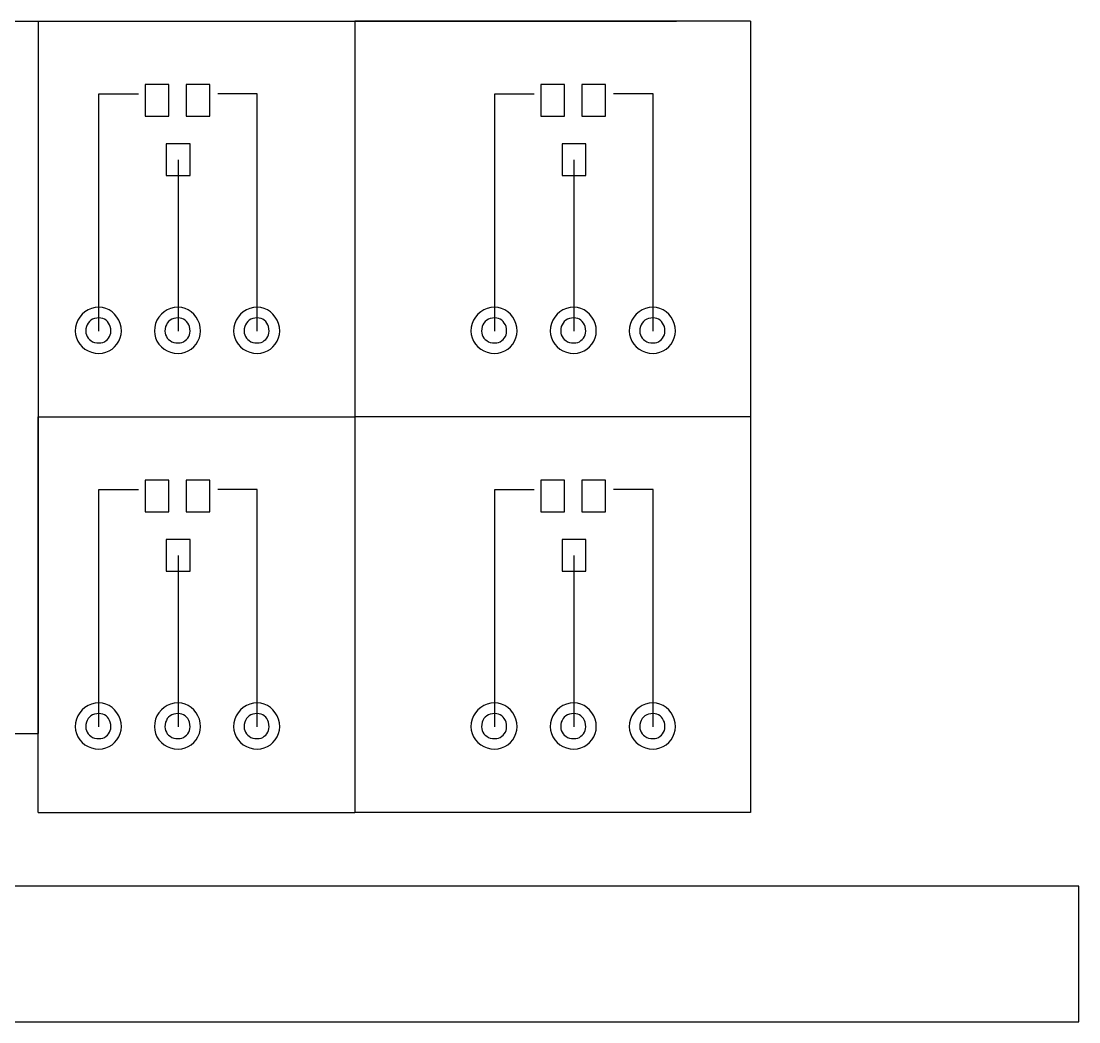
# Model space of a CAD drawing. Header units: metres. Extents: x -3.61 to 4.33, y 0.02 to 5.12.
# Drawn here: x 2.997 to 4.333, y 0.017 to 1.281 of the extents above; entities that cross this region are included whole.
import ezdxf

# ---------------------------------------------------------------- set-up
doc = ezdxf.new("R2010")
doc.units = ezdxf.units.M
doc.linetypes.add('AUSGEZOGEN', pattern=[0])
doc.layers.get('0').update_dxf_attribs({"linetype": 'AUSGEZOGEN'})

msp = doc.modelspace()

# ---------------------------------------------------------------- linework, layer by layer
at = {"color": 0}
for points in [[(0.3104, 1.2812), (3.825, 1.2812)], [(2.1188, 1.2812), (3.0187, 1.2812)], [(3.0187, 1.2812), (3.0187, 0.7812)], [(3.0187, 1.2812), (3.0187, 0.7812)], [(3.0187, 1.2812), (3.4187, 1.2812)], [(3.4187, 1.2812), (3.4187, 0.7812)], [(3.9187, 1.2812), (3.4187, 1.2812)], [(3.9187, 1.2812), (3.9187, 0.7812)], [(3.0954, 0.8896), (3.0954, 1.1896)], [(3.0954, 1.1896), (3.1454, 1.1896)], [(3.1537, 1.1612), (3.1837, 1.1612), (3.1837, 1.2012), (3.1537, 1.2012), (3.1537, 1.1612), (3.1537, 1.1612), (3.1537, 1.1612)], [(3.2054, 1.1612), (3.2354, 1.1612), (3.2354, 1.2012), (3.2054, 1.2012), (3.2054, 1.1612), (3.2054, 1.1612), (3.2054, 1.1612)], [(3.2954, 1.1896), (3.2454, 1.1896)], [(3.2954, 0.8896), (3.2954, 1.1896)], [(3.5954, 0.8896), (3.5954, 1.1896)], [(3.5954, 1.1896), (3.6454, 1.1896)], [(3.6538, 1.1612), (3.6837, 1.1612), (3.6837, 1.2012), (3.6538, 1.2012), (3.6538, 1.1612), (3.6538, 1.1612), (3.6538, 1.1612)], [(3.7054, 1.1612), (3.7354, 1.1612), (3.7354, 1.2012), (3.7054, 1.2012), (3.7054, 1.1612), (3.7054, 1.1612), (3.7054, 1.1612)], [(3.7954, 1.1896), (3.7454, 1.1896)], [(3.7954, 0.8896), (3.7954, 1.1896)], [(3.1804, 1.0862), (3.2104, 1.0862), (3.2104, 1.1262), (3.1804, 1.1262), (3.1804, 1.0862), (3.1804, 1.0862), (3.1804, 1.0862)], [(3.6804, 1.0862), (3.7104, 1.0862), (3.7104, 1.1262), (3.6804, 1.1262), (3.6804, 1.0862), (3.6804, 1.0862), (3.6804, 1.0862)], [(3.1954, 1.1062), (3.1954, 0.8896)], [(3.6954, 1.1062), (3.6954, 0.8896)], [(3.1237, 0.8896), (3.1237, 0.8896), (3.1234, 0.8945), (3.1222, 0.8991), (3.1205, 0.9034), (3.1181, 0.9073), (3.1152, 0.9108), (3.1119, 0.9138), (3.1082, 0.9163), (3.1041, 0.9181), (3.0999, 0.9192), (3.0954, 0.9196), (3.0954, 0.9196), (3.0954, 0.9196), (3.0905, 0.9192), (3.0859, 0.9181), (3.0816, 0.9163), (3.0777, 0.9138), (3.0742, 0.9108), (3.0712, 0.9073), (3.0687, 0.9034), (3.0669, 0.8991), (3.0658, 0.8945), (3.0654, 0.8896), (3.0654, 0.8896), (3.0654, 0.8896), (3.0658, 0.8851), (3.0669, 0.8809), (3.0687, 0.8768), (3.0712, 0.8731), (3.0742, 0.8698), (3.0777, 0.8669), (3.0816, 0.8645), (3.0859, 0.8628), (3.0905, 0.8616), (3.0954, 0.8612), (3.0954, 0.8612), (3.0954, 0.8612), (3.0999, 0.8616), (3.1041, 0.8628), (3.1082, 0.8645), (3.1119, 0.8669), (3.1152, 0.8698), (3.1181, 0.8731), (3.1205, 0.8768), (3.1222, 0.8809), (3.1234, 0.8851), (3.1237, 0.8896), (3.1237, 0.8896), (3.1237, 0.8896), (3.1237, 0.8896)], [(3.2238, 0.8896), (3.2238, 0.8896), (3.2234, 0.8945), (3.2222, 0.8991), (3.2205, 0.9034), (3.2181, 0.9073), (3.2152, 0.9108), (3.2119, 0.9138), (3.2082, 0.9163), (3.2041, 0.9181), (3.1999, 0.9192), (3.1954, 0.9196), (3.1954, 0.9196), (3.1954, 0.9196), (3.1905, 0.9192), (3.1859, 0.9181), (3.1816, 0.9163), (3.1777, 0.9138), (3.1742, 0.9108), (3.1712, 0.9073), (3.1687, 0.9034), (3.1669, 0.8991), (3.1658, 0.8945), (3.1654, 0.8896), (3.1654, 0.8896), (3.1654, 0.8896), (3.1658, 0.8851), (3.1669, 0.8809), (3.1687, 0.8768), (3.1712, 0.8731), (3.1742, 0.8698), (3.1777, 0.8669), (3.1816, 0.8645), (3.1859, 0.8628), (3.1905, 0.8616), (3.1954, 0.8612), (3.1954, 0.8612), (3.1954, 0.8612), (3.1999, 0.8616), (3.2041, 0.8628), (3.2082, 0.8645), (3.2119, 0.8669), (3.2152, 0.8698), (3.2181, 0.8731), (3.2205, 0.8768), (3.2222, 0.8809), (3.2234, 0.8851), (3.2238, 0.8896), (3.2238, 0.8896), (3.2238, 0.8896), (3.2238, 0.8896)], [(3.3238, 0.8896), (3.3238, 0.8896), (3.3234, 0.8945), (3.3222, 0.8991), (3.3205, 0.9034), (3.3181, 0.9073), (3.3152, 0.9108), (3.3119, 0.9138), (3.3082, 0.9163), (3.3041, 0.9181), (3.2999, 0.9192), (3.2954, 0.9196), (3.2954, 0.9196), (3.2954, 0.9196), (3.2905, 0.9192), (3.2859, 0.9181), (3.2816, 0.9163), (3.2777, 0.9138), (3.2742, 0.9108), (3.2712, 0.9073), (3.2687, 0.9034), (3.2669, 0.8991), (3.2658, 0.8945), (3.2654, 0.8896), (3.2654, 0.8896), (3.2654, 0.8896), (3.2658, 0.8851), (3.2669, 0.8809), (3.2687, 0.8768), (3.2712, 0.8731), (3.2742, 0.8698), (3.2777, 0.8669), (3.2816, 0.8645), (3.2859, 0.8628), (3.2905, 0.8616), (3.2954, 0.8612), (3.2954, 0.8612), (3.2954, 0.8612), (3.2999, 0.8616), (3.3041, 0.8628), (3.3082, 0.8645), (3.3119, 0.8669), (3.3152, 0.8698), (3.3181, 0.8731), (3.3205, 0.8768), (3.3222, 0.8809), (3.3234, 0.8851), (3.3238, 0.8896), (3.3238, 0.8896), (3.3238, 0.8896), (3.3238, 0.8896)], [(3.6237, 0.8896), (3.6237, 0.8896), (3.6234, 0.8945), (3.6222, 0.8991), (3.6205, 0.9034), (3.6181, 0.9073), (3.6152, 0.9108), (3.6119, 0.9138), (3.6082, 0.9163), (3.6041, 0.9181), (3.5999, 0.9192), (3.5954, 0.9196), (3.5954, 0.9196), (3.5954, 0.9196), (3.5905, 0.9192), (3.5859, 0.9181), (3.5816, 0.9163), (3.5777, 0.9138), (3.5742, 0.9108), (3.5712, 0.9073), (3.5687, 0.9034), (3.5669, 0.8991), (3.5658, 0.8945), (3.5654, 0.8896), (3.5654, 0.8896), (3.5654, 0.8896), (3.5658, 0.8851), (3.5669, 0.8809), (3.5687, 0.8768), (3.5712, 0.8731), (3.5742, 0.8698), (3.5777, 0.8669), (3.5816, 0.8645), (3.5859, 0.8628), (3.5905, 0.8616), (3.5954, 0.8612), (3.5954, 0.8612), (3.5954, 0.8612), (3.5999, 0.8616), (3.6041, 0.8628), (3.6082, 0.8645), (3.6119, 0.8669), (3.6152, 0.8698), (3.6181, 0.8731), (3.6205, 0.8768), (3.6222, 0.8809), (3.6234, 0.8851), (3.6237, 0.8896), (3.6237, 0.8896), (3.6237, 0.8896), (3.6237, 0.8896)], [(3.7237, 0.8896), (3.7237, 0.8896), (3.7234, 0.8945), (3.7222, 0.8991), (3.7205, 0.9034), (3.7181, 0.9073), (3.7152, 0.9108), (3.7119, 0.9138), (3.7082, 0.9163), (3.7041, 0.9181), (3.6999, 0.9192), (3.6954, 0.9196), (3.6954, 0.9196), (3.6954, 0.9196), (3.6905, 0.9192), (3.6859, 0.9181), (3.6816, 0.9163), (3.6777, 0.9138), (3.6742, 0.9108), (3.6712, 0.9073), (3.6687, 0.9034), (3.6669, 0.8991), (3.6658, 0.8945), (3.6654, 0.8896), (3.6654, 0.8896), (3.6654, 0.8896), (3.6658, 0.8851), (3.6669, 0.8809), (3.6687, 0.8768), (3.6712, 0.8731), (3.6742, 0.8698), (3.6777, 0.8669), (3.6816, 0.8645), (3.6859, 0.8628), (3.6905, 0.8616), (3.6954, 0.8612), (3.6954, 0.8612), (3.6954, 0.8612), (3.6999, 0.8616), (3.7041, 0.8628), (3.7082, 0.8645), (3.7119, 0.8669), (3.7152, 0.8698), (3.7181, 0.8731), (3.7205, 0.8768), (3.7222, 0.8809), (3.7234, 0.8851), (3.7237, 0.8896), (3.7237, 0.8896), (3.7237, 0.8896), (3.7237, 0.8896)], [(3.8238, 0.8896), (3.8238, 0.8896), (3.8234, 0.8945), (3.8222, 0.8991), (3.8205, 0.9034), (3.8181, 0.9073), (3.8152, 0.9108), (3.8119, 0.9138), (3.8082, 0.9163), (3.8041, 0.9181), (3.7999, 0.9192), (3.7954, 0.9196), (3.7954, 0.9196), (3.7954, 0.9196), (3.7905, 0.9192), (3.7859, 0.9181), (3.7816, 0.9163), (3.7777, 0.9138), (3.7742, 0.9108), (3.7712, 0.9073), (3.7687, 0.9034), (3.7669, 0.8991), (3.7658, 0.8945), (3.7654, 0.8896), (3.7654, 0.8896), (3.7654, 0.8896), (3.7658, 0.8851), (3.7669, 0.8809), (3.7687, 0.8768), (3.7712, 0.8731), (3.7742, 0.8698), (3.7777, 0.8669), (3.7816, 0.8645), (3.7859, 0.8628), (3.7905, 0.8616), (3.7954, 0.8612), (3.7954, 0.8612), (3.7954, 0.8612), (3.7999, 0.8616), (3.8041, 0.8628), (3.8082, 0.8645), (3.8119, 0.8669), (3.8152, 0.8698), (3.8181, 0.8731), (3.8205, 0.8768), (3.8222, 0.8809), (3.8234, 0.8851), (3.8238, 0.8896), (3.8238, 0.8896), (3.8238, 0.8896), (3.8238, 0.8896)], [(3.1104, 0.8896), (3.1104, 0.8896), (3.1102, 0.8925), (3.1097, 0.8952), (3.1088, 0.8976), (3.1075, 0.8998), (3.106, 0.9017), (3.1043, 0.9033), (3.1023, 0.9045), (3.1002, 0.9055), (3.0979, 0.9061), (3.0954, 0.9062), (3.0954, 0.9062), (3.0954, 0.9062), (3.0925, 0.9061), (3.0898, 0.9055), (3.0874, 0.9045), (3.0852, 0.9033), (3.0833, 0.9017), (3.0817, 0.8998), (3.0805, 0.8976), (3.0795, 0.8952), (3.0789, 0.8925), (3.0787, 0.8896), (3.0787, 0.8896), (3.0787, 0.8896), (3.0789, 0.8871), (3.0795, 0.8848), (3.0805, 0.8827), (3.0817, 0.8807), (3.0833, 0.879), (3.0852, 0.8775), (3.0874, 0.8762), (3.0898, 0.8753), (3.0925, 0.8748), (3.0954, 0.8746), (3.0954, 0.8746), (3.0954, 0.8746), (3.0979, 0.8748), (3.1002, 0.8753), (3.1023, 0.8762), (3.1043, 0.8775), (3.106, 0.879), (3.1075, 0.8807), (3.1088, 0.8827), (3.1097, 0.8848), (3.1102, 0.8871), (3.1104, 0.8896), (3.1104, 0.8896), (3.1104, 0.8896), (3.1104, 0.8896)], [(3.2104, 0.8896), (3.2104, 0.8896), (3.2102, 0.8925), (3.2097, 0.8952), (3.2088, 0.8976), (3.2075, 0.8998), (3.206, 0.9017), (3.2043, 0.9033), (3.2023, 0.9045), (3.2002, 0.9055), (3.1979, 0.9061), (3.1954, 0.9062), (3.1954, 0.9062), (3.1954, 0.9062), (3.1925, 0.9061), (3.1898, 0.9055), (3.1874, 0.9045), (3.1852, 0.9033), (3.1833, 0.9017), (3.1817, 0.8998), (3.1805, 0.8976), (3.1795, 0.8952), (3.1789, 0.8925), (3.1788, 0.8896), (3.1788, 0.8896), (3.1788, 0.8896), (3.1789, 0.8871), (3.1795, 0.8848), (3.1805, 0.8827), (3.1817, 0.8807), (3.1833, 0.879), (3.1852, 0.8775), (3.1874, 0.8762), (3.1898, 0.8753), (3.1925, 0.8748), (3.1954, 0.8746), (3.1954, 0.8746), (3.1954, 0.8746), (3.1979, 0.8748), (3.2002, 0.8753), (3.2023, 0.8762), (3.2043, 0.8775), (3.206, 0.879), (3.2075, 0.8807), (3.2088, 0.8827), (3.2097, 0.8848), (3.2102, 0.8871), (3.2104, 0.8896), (3.2104, 0.8896), (3.2104, 0.8896), (3.2104, 0.8896)], [(3.3104, 0.8896), (3.3104, 0.8896), (3.3102, 0.8925), (3.3097, 0.8952), (3.3088, 0.8976), (3.3075, 0.8998), (3.306, 0.9017), (3.3043, 0.9033), (3.3023, 0.9045), (3.3002, 0.9055), (3.2979, 0.9061), (3.2954, 0.9062), (3.2954, 0.9062), (3.2954, 0.9062), (3.2925, 0.9061), (3.2898, 0.9055), (3.2874, 0.9045), (3.2852, 0.9033), (3.2833, 0.9017), (3.2817, 0.8998), (3.2805, 0.8976), (3.2795, 0.8952), (3.2789, 0.8925), (3.2787, 0.8896), (3.2787, 0.8896), (3.2787, 0.8896), (3.2789, 0.8871), (3.2795, 0.8848), (3.2805, 0.8827), (3.2817, 0.8807), (3.2833, 0.879), (3.2852, 0.8775), (3.2874, 0.8762), (3.2898, 0.8753), (3.2925, 0.8748), (3.2954, 0.8746), (3.2954, 0.8746), (3.2954, 0.8746), (3.2979, 0.8748), (3.3002, 0.8753), (3.3023, 0.8762), (3.3043, 0.8775), (3.306, 0.879), (3.3075, 0.8807), (3.3088, 0.8827), (3.3097, 0.8848), (3.3102, 0.8871), (3.3104, 0.8896), (3.3104, 0.8896), (3.3104, 0.8896), (3.3104, 0.8896)], [(3.6104, 0.8896), (3.6104, 0.8896), (3.6102, 0.8925), (3.6097, 0.8952), (3.6088, 0.8976), (3.6075, 0.8998), (3.606, 0.9017), (3.6043, 0.9033), (3.6023, 0.9045), (3.6002, 0.9055), (3.5979, 0.9061), (3.5954, 0.9062), (3.5954, 0.9062), (3.5954, 0.9062), (3.5925, 0.9061), (3.5898, 0.9055), (3.5874, 0.9045), (3.5852, 0.9033), (3.5833, 0.9017), (3.5817, 0.8998), (3.5805, 0.8976), (3.5795, 0.8952), (3.5789, 0.8925), (3.5787, 0.8896), (3.5787, 0.8896), (3.5787, 0.8896), (3.5789, 0.8871), (3.5795, 0.8848), (3.5805, 0.8827), (3.5817, 0.8807), (3.5833, 0.879), (3.5852, 0.8775), (3.5874, 0.8762), (3.5898, 0.8753), (3.5925, 0.8748), (3.5954, 0.8746), (3.5954, 0.8746), (3.5954, 0.8746), (3.5979, 0.8748), (3.6002, 0.8753), (3.6023, 0.8762), (3.6043, 0.8775), (3.606, 0.879), (3.6075, 0.8807), (3.6088, 0.8827), (3.6097, 0.8848), (3.6102, 0.8871), (3.6104, 0.8896), (3.6104, 0.8896), (3.6104, 0.8896), (3.6104, 0.8896)], [(3.7104, 0.8896), (3.7104, 0.8896), (3.7102, 0.8925), (3.7097, 0.8952), (3.7088, 0.8976), (3.7075, 0.8998), (3.706, 0.9017), (3.7043, 0.9033), (3.7023, 0.9045), (3.7002, 0.9055), (3.6979, 0.9061), (3.6954, 0.9062), (3.6954, 0.9062), (3.6954, 0.9062), (3.6925, 0.9061), (3.6898, 0.9055), (3.6874, 0.9045), (3.6852, 0.9033), (3.6833, 0.9017), (3.6817, 0.8998), (3.6805, 0.8976), (3.6795, 0.8952), (3.6789, 0.8925), (3.6788, 0.8896), (3.6788, 0.8896), (3.6788, 0.8896), (3.6789, 0.8871), (3.6795, 0.8848), (3.6805, 0.8827), (3.6817, 0.8807), (3.6833, 0.879), (3.6852, 0.8775), (3.6874, 0.8762), (3.6898, 0.8753), (3.6925, 0.8748), (3.6954, 0.8746), (3.6954, 0.8746), (3.6954, 0.8746), (3.6979, 0.8748), (3.7002, 0.8753), (3.7023, 0.8762), (3.7043, 0.8775), (3.706, 0.879), (3.7075, 0.8807), (3.7088, 0.8827), (3.7097, 0.8848), (3.7102, 0.8871), (3.7104, 0.8896), (3.7104, 0.8896), (3.7104, 0.8896), (3.7104, 0.8896)], [(3.8104, 0.8896), (3.8104, 0.8896), (3.8102, 0.8925), (3.8097, 0.8952), (3.8088, 0.8976), (3.8075, 0.8998), (3.806, 0.9017), (3.8043, 0.9033), (3.8023, 0.9045), (3.8002, 0.9055), (3.7979, 0.9061), (3.7954, 0.9062), (3.7954, 0.9062), (3.7954, 0.9062), (3.7925, 0.9061), (3.7898, 0.9055), (3.7874, 0.9045), (3.7852, 0.9033), (3.7833, 0.9017), (3.7817, 0.8998), (3.7805, 0.8976), (3.7795, 0.8952), (3.7789, 0.8925), (3.7788, 0.8896), (3.7788, 0.8896), (3.7788, 0.8896), (3.7789, 0.8871), (3.7795, 0.8848), (3.7805, 0.8827), (3.7817, 0.8807), (3.7833, 0.879), (3.7852, 0.8775), (3.7874, 0.8762), (3.7898, 0.8753), (3.7925, 0.8748), (3.7954, 0.8746), (3.7954, 0.8746), (3.7954, 0.8746), (3.7979, 0.8748), (3.8002, 0.8753), (3.8023, 0.8762), (3.8043, 0.8775), (3.806, 0.879), (3.8075, 0.8807), (3.8088, 0.8827), (3.8097, 0.8848), (3.8102, 0.8871), (3.8104, 0.8896), (3.8104, 0.8896), (3.8104, 0.8896), (3.8104, 0.8896)], [(3.0187, 0.7812), (3.0187, 0.3812)], [(3.0187, 0.7812), (3.4187, 0.7812)], [(3.0187, 0.2812), (3.0187, 0.7812)], [(3.9187, 0.7812), (3.4187, 0.7812)], [(3.4187, 0.7812), (3.4187, 0.2812)], [(3.9187, 0.7812), (3.9187, 0.2812)], [(3.1537, 0.6612), (3.1837, 0.6612), (3.1837, 0.7012), (3.1537, 0.7012), (3.1537, 0.6612), (3.1537, 0.6612), (3.1537, 0.6612)], [(3.2054, 0.6612), (3.2354, 0.6612), (3.2354, 0.7012), (3.2054, 0.7012), (3.2054, 0.6612), (3.2054, 0.6612), (3.2054, 0.6612)], [(3.6538, 0.6612), (3.6837, 0.6612), (3.6837, 0.7012), (3.6538, 0.7012), (3.6538, 0.6612), (3.6538, 0.6612), (3.6538, 0.6612)], [(3.7054, 0.6612), (3.7354, 0.6612), (3.7354, 0.7012), (3.7054, 0.7012), (3.7054, 0.6612), (3.7054, 0.6612), (3.7054, 0.6612)], [(3.0954, 0.3896), (3.0954, 0.6896)], [(3.0954, 0.6896), (3.1454, 0.6896)], [(3.2954, 0.6896), (3.2454, 0.6896)], [(3.2954, 0.3896), (3.2954, 0.6896)], [(3.5954, 0.3896), (3.5954, 0.6896)], [(3.5954, 0.6896), (3.6454, 0.6896)], [(3.7954, 0.6896), (3.7454, 0.6896)], [(3.7954, 0.3896), (3.7954, 0.6896)], [(3.1804, 0.5862), (3.2104, 0.5862), (3.2104, 0.6262), (3.1804, 0.6262), (3.1804, 0.5862), (3.1804, 0.5862), (3.1804, 0.5862)], [(3.6804, 0.5862), (3.7104, 0.5862), (3.7104, 0.6262), (3.6804, 0.6262), (3.6804, 0.5862), (3.6804, 0.5862), (3.6804, 0.5862)], [(3.1954, 0.6062), (3.1954, 0.3896)], [(3.6954, 0.6062), (3.6954, 0.3896)], [(3.1237, 0.3896), (3.1237, 0.3896), (3.1234, 0.3945), (3.1222, 0.3991), (3.1205, 0.4034), (3.1181, 0.4073), (3.1152, 0.4108), (3.1119, 0.4138), (3.1082, 0.4163), (3.1041, 0.4181), (3.0999, 0.4192), (3.0954, 0.4196), (3.0954, 0.4196), (3.0954, 0.4196), (3.0905, 0.4192), (3.0859, 0.4181), (3.0816, 0.4163), (3.0777, 0.4138), (3.0742, 0.4108), (3.0712, 0.4073), (3.0687, 0.4034), (3.0669, 0.3991), (3.0658, 0.3945), (3.0654, 0.3896), (3.0654, 0.3896), (3.0654, 0.3896), (3.0658, 0.3851), (3.0669, 0.3809), (3.0687, 0.3768), (3.0712, 0.3731), (3.0742, 0.3698), (3.0777, 0.3669), (3.0816, 0.3645), (3.0859, 0.3628), (3.0905, 0.3616), (3.0954, 0.3612), (3.0954, 0.3612), (3.0954, 0.3612), (3.0999, 0.3616), (3.1041, 0.3628), (3.1082, 0.3645), (3.1119, 0.3669), (3.1152, 0.3698), (3.1181, 0.3731), (3.1205, 0.3768), (3.1222, 0.3809), (3.1234, 0.3851), (3.1237, 0.3896), (3.1237, 0.3896), (3.1237, 0.3896), (3.1237, 0.3896)], [(3.2238, 0.3896), (3.2238, 0.3896), (3.2234, 0.3945), (3.2222, 0.3991), (3.2205, 0.4034), (3.2181, 0.4073), (3.2152, 0.4108), (3.2119, 0.4138), (3.2082, 0.4163), (3.2041, 0.4181), (3.1999, 0.4192), (3.1954, 0.4196), (3.1954, 0.4196), (3.1954, 0.4196), (3.1905, 0.4192), (3.1859, 0.4181), (3.1816, 0.4163), (3.1777, 0.4138), (3.1742, 0.4108), (3.1712, 0.4073), (3.1687, 0.4034), (3.1669, 0.3991), (3.1658, 0.3945), (3.1654, 0.3896), (3.1654, 0.3896), (3.1654, 0.3896), (3.1658, 0.3851), (3.1669, 0.3809), (3.1687, 0.3768), (3.1712, 0.3731), (3.1742, 0.3698), (3.1777, 0.3669), (3.1816, 0.3645), (3.1859, 0.3628), (3.1905, 0.3616), (3.1954, 0.3612), (3.1954, 0.3612), (3.1954, 0.3612), (3.1999, 0.3616), (3.2041, 0.3628), (3.2082, 0.3645), (3.2119, 0.3669), (3.2152, 0.3698), (3.2181, 0.3731), (3.2205, 0.3768), (3.2222, 0.3809), (3.2234, 0.3851), (3.2238, 0.3896), (3.2238, 0.3896), (3.2238, 0.3896), (3.2238, 0.3896)], [(3.3238, 0.3896), (3.3238, 0.3896), (3.3234, 0.3945), (3.3222, 0.3991), (3.3205, 0.4034), (3.3181, 0.4073), (3.3152, 0.4108), (3.3119, 0.4138), (3.3082, 0.4163), (3.3041, 0.4181), (3.2999, 0.4192), (3.2954, 0.4196), (3.2954, 0.4196), (3.2954, 0.4196), (3.2905, 0.4192), (3.2859, 0.4181), (3.2816, 0.4163), (3.2777, 0.4138), (3.2742, 0.4108), (3.2712, 0.4073), (3.2687, 0.4034), (3.2669, 0.3991), (3.2658, 0.3945), (3.2654, 0.3896), (3.2654, 0.3896), (3.2654, 0.3896), (3.2658, 0.3851), (3.2669, 0.3809), (3.2687, 0.3768), (3.2712, 0.3731), (3.2742, 0.3698), (3.2777, 0.3669), (3.2816, 0.3645), (3.2859, 0.3628), (3.2905, 0.3616), (3.2954, 0.3612), (3.2954, 0.3612), (3.2954, 0.3612), (3.2999, 0.3616), (3.3041, 0.3628), (3.3082, 0.3645), (3.3119, 0.3669), (3.3152, 0.3698), (3.3181, 0.3731), (3.3205, 0.3768), (3.3222, 0.3809), (3.3234, 0.3851), (3.3238, 0.3896), (3.3238, 0.3896), (3.3238, 0.3896), (3.3238, 0.3896)], [(3.6237, 0.3896), (3.6237, 0.3896), (3.6234, 0.3945), (3.6222, 0.3991), (3.6205, 0.4034), (3.6181, 0.4073), (3.6152, 0.4108), (3.6119, 0.4138), (3.6082, 0.4163), (3.6041, 0.4181), (3.5999, 0.4192), (3.5954, 0.4196), (3.5954, 0.4196), (3.5954, 0.4196), (3.5905, 0.4192), (3.5859, 0.4181), (3.5816, 0.4163), (3.5777, 0.4138), (3.5742, 0.4108), (3.5712, 0.4073), (3.5687, 0.4034), (3.5669, 0.3991), (3.5658, 0.3945), (3.5654, 0.3896), (3.5654, 0.3896), (3.5654, 0.3896), (3.5658, 0.3851), (3.5669, 0.3809), (3.5687, 0.3768), (3.5712, 0.3731), (3.5742, 0.3698), (3.5777, 0.3669), (3.5816, 0.3645), (3.5859, 0.3628), (3.5905, 0.3616), (3.5954, 0.3612), (3.5954, 0.3612), (3.5954, 0.3612), (3.5999, 0.3616), (3.6041, 0.3628), (3.6082, 0.3645), (3.6119, 0.3669), (3.6152, 0.3698), (3.6181, 0.3731), (3.6205, 0.3768), (3.6222, 0.3809), (3.6234, 0.3851), (3.6237, 0.3896), (3.6237, 0.3896), (3.6237, 0.3896), (3.6237, 0.3896)], [(3.7237, 0.3896), (3.7237, 0.3896), (3.7234, 0.3945), (3.7222, 0.3991), (3.7205, 0.4034), (3.7181, 0.4073), (3.7152, 0.4108), (3.7119, 0.4138), (3.7082, 0.4163), (3.7041, 0.4181), (3.6999, 0.4192), (3.6954, 0.4196), (3.6954, 0.4196), (3.6954, 0.4196), (3.6905, 0.4192), (3.6859, 0.4181), (3.6816, 0.4163), (3.6777, 0.4138), (3.6742, 0.4108), (3.6712, 0.4073), (3.6687, 0.4034), (3.6669, 0.3991), (3.6658, 0.3945), (3.6654, 0.3896), (3.6654, 0.3896), (3.6654, 0.3896), (3.6658, 0.3851), (3.6669, 0.3809), (3.6687, 0.3768), (3.6712, 0.3731), (3.6742, 0.3698), (3.6777, 0.3669), (3.6816, 0.3645), (3.6859, 0.3628), (3.6905, 0.3616), (3.6954, 0.3612), (3.6954, 0.3612), (3.6954, 0.3612), (3.6999, 0.3616), (3.7041, 0.3628), (3.7082, 0.3645), (3.7119, 0.3669), (3.7152, 0.3698), (3.7181, 0.3731), (3.7205, 0.3768), (3.7222, 0.3809), (3.7234, 0.3851), (3.7237, 0.3896), (3.7237, 0.3896), (3.7237, 0.3896), (3.7237, 0.3896)], [(3.8238, 0.3896), (3.8238, 0.3896), (3.8234, 0.3945), (3.8222, 0.3991), (3.8205, 0.4034), (3.8181, 0.4073), (3.8152, 0.4108), (3.8119, 0.4138), (3.8082, 0.4163), (3.8041, 0.4181), (3.7999, 0.4192), (3.7954, 0.4196), (3.7954, 0.4196), (3.7954, 0.4196), (3.7905, 0.4192), (3.7859, 0.4181), (3.7816, 0.4163), (3.7777, 0.4138), (3.7742, 0.4108), (3.7712, 0.4073), (3.7687, 0.4034), (3.7669, 0.3991), (3.7658, 0.3945), (3.7654, 0.3896), (3.7654, 0.3896), (3.7654, 0.3896), (3.7658, 0.3851), (3.7669, 0.3809), (3.7687, 0.3768), (3.7712, 0.3731), (3.7742, 0.3698), (3.7777, 0.3669), (3.7816, 0.3645), (3.7859, 0.3628), (3.7905, 0.3616), (3.7954, 0.3612), (3.7954, 0.3612), (3.7954, 0.3612), (3.7999, 0.3616), (3.8041, 0.3628), (3.8082, 0.3645), (3.8119, 0.3669), (3.8152, 0.3698), (3.8181, 0.3731), (3.8205, 0.3768), (3.8222, 0.3809), (3.8234, 0.3851), (3.8238, 0.3896), (3.8238, 0.3896), (3.8238, 0.3896), (3.8238, 0.3896)], [(3.1104, 0.3896), (3.1104, 0.3896), (3.1102, 0.3925), (3.1097, 0.3952), (3.1088, 0.3976), (3.1075, 0.3998), (3.106, 0.4017), (3.1043, 0.4033), (3.1023, 0.4045), (3.1002, 0.4055), (3.0979, 0.4061), (3.0954, 0.4062), (3.0954, 0.4062), (3.0954, 0.4062), (3.0925, 0.4061), (3.0898, 0.4055), (3.0874, 0.4045), (3.0852, 0.4033), (3.0833, 0.4017), (3.0817, 0.3998), (3.0805, 0.3976), (3.0795, 0.3952), (3.0789, 0.3925), (3.0787, 0.3896), (3.0787, 0.3896), (3.0787, 0.3896), (3.0789, 0.3871), (3.0795, 0.3848), (3.0805, 0.3827), (3.0817, 0.3807), (3.0833, 0.379), (3.0852, 0.3775), (3.0874, 0.3762), (3.0898, 0.3753), (3.0925, 0.3748), (3.0954, 0.3746), (3.0954, 0.3746), (3.0954, 0.3746), (3.0979, 0.3748), (3.1002, 0.3753), (3.1023, 0.3762), (3.1043, 0.3775), (3.106, 0.379), (3.1075, 0.3807), (3.1088, 0.3827), (3.1097, 0.3848), (3.1102, 0.3871), (3.1104, 0.3896), (3.1104, 0.3896), (3.1104, 0.3896), (3.1104, 0.3896)], [(3.2104, 0.3896), (3.2104, 0.3896), (3.2102, 0.3925), (3.2097, 0.3952), (3.2088, 0.3976), (3.2075, 0.3998), (3.206, 0.4017), (3.2043, 0.4033), (3.2023, 0.4045), (3.2002, 0.4055), (3.1979, 0.4061), (3.1954, 0.4062), (3.1954, 0.4062), (3.1954, 0.4062), (3.1925, 0.4061), (3.1898, 0.4055), (3.1874, 0.4045), (3.1852, 0.4033), (3.1833, 0.4017), (3.1817, 0.3998), (3.1805, 0.3976), (3.1795, 0.3952), (3.1789, 0.3925), (3.1788, 0.3896), (3.1788, 0.3896), (3.1788, 0.3896), (3.1789, 0.3871), (3.1795, 0.3848), (3.1805, 0.3827), (3.1817, 0.3807), (3.1833, 0.379), (3.1852, 0.3775), (3.1874, 0.3762), (3.1898, 0.3753), (3.1925, 0.3748), (3.1954, 0.3746), (3.1954, 0.3746), (3.1954, 0.3746), (3.1979, 0.3748), (3.2002, 0.3753), (3.2023, 0.3762), (3.2043, 0.3775), (3.206, 0.379), (3.2075, 0.3807), (3.2088, 0.3827), (3.2097, 0.3848), (3.2102, 0.3871), (3.2104, 0.3896), (3.2104, 0.3896), (3.2104, 0.3896), (3.2104, 0.3896)], [(3.3104, 0.3896), (3.3104, 0.3896), (3.3102, 0.3925), (3.3097, 0.3952), (3.3088, 0.3976), (3.3075, 0.3998), (3.306, 0.4017), (3.3043, 0.4033), (3.3023, 0.4045), (3.3002, 0.4055), (3.2979, 0.4061), (3.2954, 0.4062), (3.2954, 0.4062), (3.2954, 0.4062), (3.2925, 0.4061), (3.2898, 0.4055), (3.2874, 0.4045), (3.2852, 0.4033), (3.2833, 0.4017), (3.2817, 0.3998), (3.2805, 0.3976), (3.2795, 0.3952), (3.2789, 0.3925), (3.2787, 0.3896), (3.2787, 0.3896), (3.2787, 0.3896), (3.2789, 0.3871), (3.2795, 0.3848), (3.2805, 0.3827), (3.2817, 0.3807), (3.2833, 0.379), (3.2852, 0.3775), (3.2874, 0.3762), (3.2898, 0.3753), (3.2925, 0.3748), (3.2954, 0.3746), (3.2954, 0.3746), (3.2954, 0.3746), (3.2979, 0.3748), (3.3002, 0.3753), (3.3023, 0.3762), (3.3043, 0.3775), (3.306, 0.379), (3.3075, 0.3807), (3.3088, 0.3827), (3.3097, 0.3848), (3.3102, 0.3871), (3.3104, 0.3896), (3.3104, 0.3896), (3.3104, 0.3896), (3.3104, 0.3896)], [(3.6104, 0.3896), (3.6104, 0.3896), (3.6102, 0.3925), (3.6097, 0.3952), (3.6088, 0.3976), (3.6075, 0.3998), (3.606, 0.4017), (3.6043, 0.4033), (3.6023, 0.4045), (3.6002, 0.4055), (3.5979, 0.4061), (3.5954, 0.4062), (3.5954, 0.4062), (3.5954, 0.4062), (3.5925, 0.4061), (3.5898, 0.4055), (3.5874, 0.4045), (3.5852, 0.4033), (3.5833, 0.4017), (3.5817, 0.3998), (3.5805, 0.3976), (3.5795, 0.3952), (3.5789, 0.3925), (3.5787, 0.3896), (3.5787, 0.3896), (3.5787, 0.3896), (3.5789, 0.3871), (3.5795, 0.3848), (3.5805, 0.3827), (3.5817, 0.3807), (3.5833, 0.379), (3.5852, 0.3775), (3.5874, 0.3762), (3.5898, 0.3753), (3.5925, 0.3748), (3.5954, 0.3746), (3.5954, 0.3746), (3.5954, 0.3746), (3.5979, 0.3748), (3.6002, 0.3753), (3.6023, 0.3762), (3.6043, 0.3775), (3.606, 0.379), (3.6075, 0.3807), (3.6088, 0.3827), (3.6097, 0.3848), (3.6102, 0.3871), (3.6104, 0.3896), (3.6104, 0.3896), (3.6104, 0.3896), (3.6104, 0.3896)], [(3.7104, 0.3896), (3.7104, 0.3896), (3.7102, 0.3925), (3.7097, 0.3952), (3.7088, 0.3976), (3.7075, 0.3998), (3.706, 0.4017), (3.7043, 0.4033), (3.7023, 0.4045), (3.7002, 0.4055), (3.6979, 0.4061), (3.6954, 0.4062), (3.6954, 0.4062), (3.6954, 0.4062), (3.6925, 0.4061), (3.6898, 0.4055), (3.6874, 0.4045), (3.6852, 0.4033), (3.6833, 0.4017), (3.6817, 0.3998), (3.6805, 0.3976), (3.6795, 0.3952), (3.6789, 0.3925), (3.6788, 0.3896), (3.6788, 0.3896), (3.6788, 0.3896), (3.6789, 0.3871), (3.6795, 0.3848), (3.6805, 0.3827), (3.6817, 0.3807), (3.6833, 0.379), (3.6852, 0.3775), (3.6874, 0.3762), (3.6898, 0.3753), (3.6925, 0.3748), (3.6954, 0.3746), (3.6954, 0.3746), (3.6954, 0.3746), (3.6979, 0.3748), (3.7002, 0.3753), (3.7023, 0.3762), (3.7043, 0.3775), (3.706, 0.379), (3.7075, 0.3807), (3.7088, 0.3827), (3.7097, 0.3848), (3.7102, 0.3871), (3.7104, 0.3896), (3.7104, 0.3896), (3.7104, 0.3896), (3.7104, 0.3896)], [(3.8104, 0.3896), (3.8104, 0.3896), (3.8102, 0.3925), (3.8097, 0.3952), (3.8088, 0.3976), (3.8075, 0.3998), (3.806, 0.4017), (3.8043, 0.4033), (3.8023, 0.4045), (3.8002, 0.4055), (3.7979, 0.4061), (3.7954, 0.4062), (3.7954, 0.4062), (3.7954, 0.4062), (3.7925, 0.4061), (3.7898, 0.4055), (3.7874, 0.4045), (3.7852, 0.4033), (3.7833, 0.4017), (3.7817, 0.3998), (3.7805, 0.3976), (3.7795, 0.3952), (3.7789, 0.3925), (3.7788, 0.3896), (3.7788, 0.3896), (3.7788, 0.3896), (3.7789, 0.3871), (3.7795, 0.3848), (3.7805, 0.3827), (3.7817, 0.3807), (3.7833, 0.379), (3.7852, 0.3775), (3.7874, 0.3762), (3.7898, 0.3753), (3.7925, 0.3748), (3.7954, 0.3746), (3.7954, 0.3746), (3.7954, 0.3746), (3.7979, 0.3748), (3.8002, 0.3753), (3.8023, 0.3762), (3.8043, 0.3775), (3.806, 0.379), (3.8075, 0.3807), (3.8088, 0.3827), (3.8097, 0.3848), (3.8102, 0.3871), (3.8104, 0.3896), (3.8104, 0.3896), (3.8104, 0.3896), (3.8104, 0.3896)], [(2.1188, 0.3812), (3.0187, 0.3812)], [(3.0187, 0.2812), (3.0187, 0.3812)], [(3.0187, 0.2812), (3.4187, 0.2812)], [(3.9187, 0.2812), (3.4187, 0.2812)], [(0, 0.0167), (4.3333, 0.0167), (4.3333, 0.1883), (0, 0.1883), (0, 0.0167), (0, 0.0167), (0, 0.0167)]]:
    msp.add_lwpolyline(points, dxfattribs=at)

doc.saveas('drawing.dxf')
